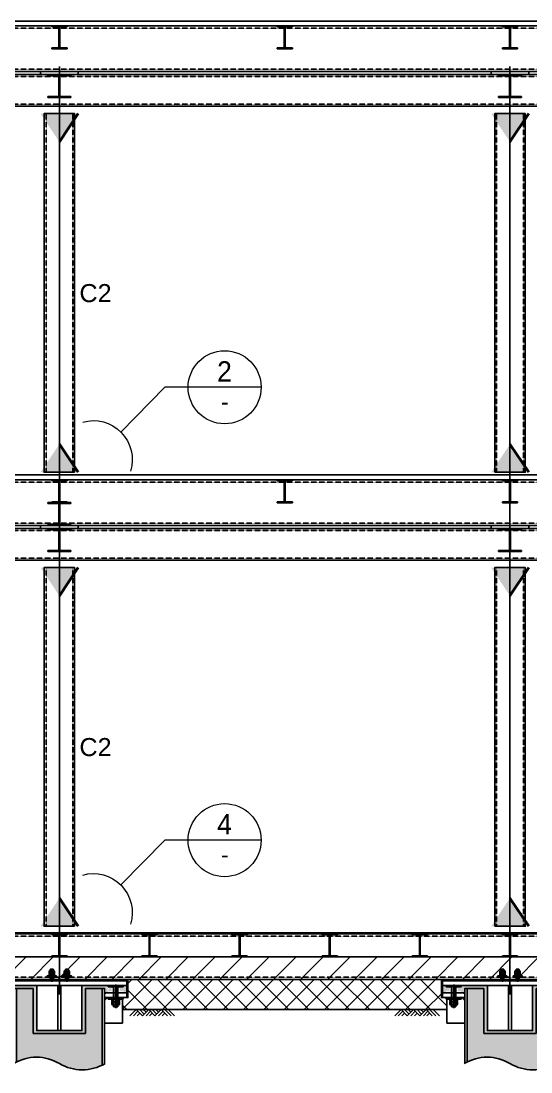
# Model space of a CAD drawing. Header units: millimetres. Extents: x 415966 to 487306, y -108951 to -17325.
# Drawn here: x 460236 to 463631, y -33770 to -26779 of the extents above; entities that cross this region are included whole.
import ezdxf
from ezdxf.enums import TextEntityAlignment as Align

# ---------------------------------------------------------------- set-up
doc = ezdxf.new("R2010")
doc.units = ezdxf.units.MM
doc.header["$LTSCALE"] = 2
doc.linetypes.add('CENTER', pattern=[2, 1.25, -0.25, 0.25, -0.25])
doc.linetypes.add('HIDDEN', pattern=[0.375, 0.25, -0.125])
for name, color, linetype in [('C_BLOCK', 7, 'Continuous'), ('C_CEN', 1, 'CENTER'), ('C_COLUMN-01', 2, 'Continuous'), ('C_GIRDER', 2, 'Continuous'), ('C_TEXT_01', 2, 'Continuous'), ('CONC', 3, 'Continuous'), ('DIM', 1, 'Continuous'), ('finish', 1, 'Continuous'), ('PLATE', 2, 'Continuous'), ('나사산', 1, 'Continuous'), ('중심선', 1, 'CENTER')]:
    doc.layers.add(name, color=color, linetype=linetype)
doc.layers.add('C_STEEL', color=2, linetype='Continuous', lineweight=30)
doc.styles.add('Arial', font='arial.ttf')
doc.styles.add('돋움', font='')
doc.styles.get('돋움').set_extended_font_data('Dotum')

# ---------------------------------------------------------------- blocks, each defined once
blk = doc.blocks.new('A$C45570403')
at = {"layer": 'finish'}
for p, q in [((0, 0), (102, 0)), ((0, 0), (0, -7.110000000000582)), ((102, 0), (102, -7.110000000000582)), ((0, -7.110000000000582), (48.07999999998719, -7.110000000000582)), ((48.07999999998719, -7.110000000000582), (48.0800000000163, -145.8899999999994)), ((53.92000000001281, -7.110000000000582), (102, -7.110000000000582)), ((53.92000000001281, -7.110000000000582), (53.92000000004191, -145.8899999999994)), ((0, -145.8899999999994), (48.0800000000163, -145.8900000000012)), ((2.91038304567337e-11, -145.8899999999994), (2.91038304567337e-11, -153)), ((0, -153), (102, -153)), ((53.92000000004191, -145.8900000000012), (102, -145.8899999999994)), ((102.0000000000291, -145.8899999999994), (102.0000000000291, -153))]:
    blk.add_line(p, q, dxfattribs=at)
blk = doc.blocks.new('A$C70F644BE')
at = {"layer": 'finish'}
for p, q in [((0, 0), (152, 0)), ((0, 0), (0, -6.600000000002183)), ((152, 0), (152, -6.600000000002183)), ((0, -6.600000000002183), (73.0799999999872, -6.600000000002183)), ((73.0799999999872, -6.600000000002183), (73.0800000000163, -145.3999999999978)), ((78.9200000000128, -6.600000000002183), (152, -6.600000000002183)), ((78.9200000000128, -6.600000000002183), (78.92000000004191, -145.3999999999978)), ((0, -145.3999999999978), (73.0800000000163, -145.3999999999978)), ((2.91038304567337e-11, -145.3999999999978), (2.91038304567337e-11, -152)), ((0, -152), (152, -152)), ((78.92000000004191, -145.3999999999978), (152, -145.3999999999978)), ((152.0000000000291, -145.3999999999978), (152.0000000000291, -152))]:
    blk.add_line(p, q, dxfattribs=at)
blk = doc.blocks.new('A$C25214C55')
at = {"layer": 'DIM'}
for p, q in [((223.470387361871, -125.0000000000036), (348.470387361871, -3.637978807091713e-12)), ((294.1810654805304, -125.0000000000036), (419.1810654805304, -3.637978807091713e-12)), ((364.8917435991752, -125.0000000000036), (489.8917435991752, -3.637978807091713e-12)), ((473.470387361871, -125.0000000000036), (419.1810654805304, -70.71067811865942)), ((544.1810654805304, -125.0000000000036), (454.5364045398455, -35.35533905932971)), ((614.8917435991752, -125.0000000000036), (489.8917435991752, -3.637978807091713e-12)), ((544.1810654805304, -54.28932188134786), (598.470387361871, -3.637978807091713e-12)), ((579.5364045398455, -89.64466094067757), (669.1810654805304, -3.637978807091713e-12)), ((614.8917435991752, -125.0000000000036), (739.8917435991752, -3.637978807091713e-12)), ((723.470387361871, -125.0000000000036), (669.1810654805304, -70.71067811865942)), ((794.1810654805304, -125.0000000000036), (704.5364045398455, -35.35533905932971)), ((864.8917435991752, -125.0000000000036), (739.8917435991752, -3.637978807091713e-12)), ((794.1810654805304, -54.28932188134786), (848.470387361871, -3.637978807091713e-12)), ((829.5364045398455, -89.64466094067757), (919.1810654805304, -3.637978807091713e-12)), ((864.8917435991752, -125.0000000000036), (989.8917435991752, -3.637978807091713e-12)), ((973.470387361871, -125.0000000000036), (919.1810654805304, -70.71067811865942)), ((1044.18106548053, -125.0000000000036), (954.5364045398455, -35.35533905932971)), ((1114.891743599175, -125.0000000000036), (989.8917435991752, -3.637978807091713e-12))]:
    blk.add_line(p, q, dxfattribs=at)
blk = doc.blocks.new('_DatumFilled')
at = {"color": 0, "linetype": 'ByBlock'}
blk.add_solid([(0, 0.57735027), (-1, 0), (0, -0.57735027)], dxfattribs=at)
blk = doc.blocks.new('BOLT2')
for p, q in [((-15.00000000419095, 147.9802525004052), (-12.97025250422303, 151.5100000004604)), ((-15.00000000419095, 147.9802525004052), (-15.00000000419095, 10.50474750004651)), ((-15.00000000419095, 147.9802525004052), (14.99999999580905, 147.9802525004052)), ((-12.97025250422303, 151.5100000004604), (12.97025249584112, 151.5100000004604)), ((12.97025249584112, 151.5100000004604), (14.99999999580905, 147.9802525004052)), ((14.99999999580905, 10.50474750004651), (14.99999999580905, 147.9802525004052)), ((-22.50000000419095, 61.50999999999476), (-25.98120000422932, 59.49894999999378)), ((-25.98120000422932, 44.50104999999894), (-25.98120000422932, 59.49894999999378)), ((-22.50000000419095, 42.48999999999796), (-25.98120000422932, 44.50104999999894)), ((-22.50000000419095, 42.48999999999796), (-25.98120000422932, 40.47894999999698)), ((-25.98120000422932, 25.48105000000214), (-25.98120000422932, 40.47894999999698)), ((-22.50000000419095, 23.47000000000116), (-25.98120000422932, 25.48105000000214)), ((22.49999999580905, 61.50999999999476), (-22.50000000419095, 61.50999999999476)), ((22.49999999580905, 42.48999999999796), (-22.50000000419095, 42.48999999999796)), ((22.49999999580905, 42.48999999999796), (-22.50000000419095, 42.48999999999796)), ((22.49999999580905, 23.47000000000116), (-22.50000000419095, 23.47000000000116)), ((-15.00000000419095, 10.50474750004651), (14.99999999580905, 10.50474750004651)), ((-15.00000000419095, 10.50474750004651), (-12.97025250422303, 8.474999999991269)), ((-12.99150000419468, 44.50104999999894), (-12.99150000419468, 59.49894999999378)), ((-12.99150000419468, 25.48105000000214), (-12.99150000419468, 40.47894999999698)), ((-12.97025250422303, 8.474999999991269), (12.97025249584112, 8.474999999991269)), ((12.97025249584112, 8.474999999991269), (14.99999999580905, 10.50474750004651)), ((12.99149999592919, 44.50104999999894), (12.99149999592919, 59.49894999999378)), ((12.99149999592919, 25.48105000000214), (12.99149999592919, 40.47894999999698)), ((25.98119999584742, 59.49894999999378), (22.49999999580905, 61.50999999999476)), ((25.98119999584742, 44.50104999999894), (22.49999999580905, 42.48999999999796)), ((25.98119999584742, 40.47894999999698), (22.49999999580905, 42.48999999999796)), ((25.98119999584742, 25.48105000000214), (22.49999999580905, 23.47000000000116)), ((25.98119999584742, 44.50104999999894), (25.98119999584742, 59.49894999999378)), ((25.98119999584742, 25.48105000000214), (25.98119999584742, 40.47894999999698))]:
    blk.add_line(p, q)
at = {"color": 1}
for points in [[(-50.00000000419095, 141.5100000004604), (-15.00000000419095, 141.5100000004604), (-15.00000000419095, 146.5100000004604), (-20.00000000419095, 151.5100000004604), (-50.00000000419095, 151.5100000004604)], [(50.00000000419095, 141.5100000004604), (15.00000000419095, 141.5100000004604), (15.00000000419095, 146.5100000004604), (20.00000000419095, 151.5100000004604), (50.00000000419095, 151.5100000004604)], [(-50.00000000419095, 61.50999999999476), (49.99999999580905, 61.50999999999476), (49.99999999580905, 71.50999999999476), (-50.00000000419095, 71.50999999999476)]]:
    blk.add_lwpolyline(points, close=True, dxfattribs=at)
for centre, radius, start, end in [((-19.48635000409558, 50.01665154959483), 11.49334852972338, 55.59101350092298, 124.408986499077), ((-19.48635000409558, 53.9833484503979), 11.49334852972196, 235.591013500923, 304.408986499077), ((-19.48635000409558, 30.99665154959803), 11.49334852972338, 55.59101350092298, 124.408986499077), ((-19.48635000409558, 34.9633484504011), 11.49334852972196, 235.591013500923, 304.408986499077), ((0.3143089925870299, 16.51109768163587), 45, 90.40019390252998, 107.1985961775466), ((0.3143089925870299, 87.48890231835685), 45, 252.8014038224534, 269.59980610414), ((0.3143089925870299, -2.508902318360924), 45, 90.40019390252998, 107.1985961775466), ((0.3143089925870299, 68.46890231836005), 45, 252.8014038224534, 269.59980610414), ((-0.3143090009689331, 16.51109768163587), 45, 72.80140382245344, 89.59980610413999), ((-0.3143090009689331, 87.48890231835685), 45, 270.40019389586, 287.1985961775466), ((-0.3143090009689331, -2.508902318360924), 45, 72.80140382245344, 89.59980610413999), ((-0.3143090009689331, 68.46890231836005), 45, 270.40019389586, 287.1985961775466), ((19.48634999594651, 50.01665154959483), 11.49334852972309, 55.59101350092298, 124.408986499077), ((19.48634999594651, 53.9833484503979), 11.49334852972206, 235.591013500923, 304.408986499077), ((19.48634999594651, 30.99665154959803), 11.49334852972309, 55.59101350092298, 124.408986499077), ((19.48634999594651, 34.9633484504011), 11.49334852972206, 235.591013500923, 304.408986499077)]:
    blk.add_arc(centre, radius, start, end)
at = {"layer": '나사산'}
for p, q in [((-12.97025250422303, 8.474999999991269), (-12.97025250422303, 151.5100000004604)), ((12.97025249584112, 8.474999999991269), (12.97025249584112, 151.5100000004604))]:
    blk.add_line(p, q, dxfattribs=at)
at = {"layer": '중심선'}
blk.add_line((0, 0), (0, 158.4802525004052), dxfattribs=at)
blk = doc.blocks.new('A$C5F127701')
for p, q in [((-17.32079999998678, 40.65929999999935), (-15, 42)), ((-17.32079999998678, 40.65929999999935), (-17.32079999998678, 27.34070000000065)), ((-17.32079999998678, 27.34070000000065), (-15, 26)), ((-17.32079999998678, 24.65929999999935), (-15, 26)), ((-17.32079999998678, 24.65929999999935), (-17.32079999998678, 11.34070000000065)), ((-17.32079999998678, 11.34070000000065), (-15, 10)), ((-15, 42), (15, 42)), ((-15, 26), (15, 26)), ((-15, 26), (15, 26)), ((-15, 10), (15, 10)), ((-8.646835000021383, 53.35000000000582), (-10, 51.996834999969)), ((10, 51.996834999969), (-10, 51.996834999969)), ((-10, 51.996834999969), (-10, -22.24683499995444)), ((-8.661000000080094, 40.65929999999935), (-8.661000000080094, 27.34070000000065)), ((-8.661000000080094, 24.65929999999935), (-8.661000000080094, 11.34070000000065)), ((8.646835000021383, 53.35000000000582), (-8.646835000021383, 53.35000000000582)), ((10, 51.996834999969), (8.646835000021383, 53.35000000000582)), ((8.660999999963678, 40.65929999999935), (8.660999999963678, 27.34070000000065)), ((8.660999999963678, 24.65929999999935), (8.660999999963678, 11.34070000000065)), ((10, -22.24683499995444), (10, 51.996834999969)), ((15, 42), (17.32079999998678, 40.65929999999935)), ((15, 26), (17.32079999998678, 27.34070000000065)), ((15, 26), (17.32079999998678, 24.65929999999935)), ((15, 10), (17.32079999998678, 11.34070000000065)), ((17.32079999998678, 40.65929999999935), (17.32079999998678, 27.34070000000065)), ((17.32079999998678, 24.65929999999935), (17.32079999998678, 11.34070000000065)), ((10, -22.24683499995444), (-10, -22.24683499995444)), ((-8.646835000021383, -24.59999999999127), (-10, -22.24683499995444)), ((8.646835000021383, -24.59999999999127), (-8.646835000021383, -24.59999999999127)), ((10, -22.24683499995444), (8.646835000021383, -24.59999999999127))]:
    blk.add_line(p, q)
at = {"color": 1}
for points in [[(-30.00000000279397, 10), (29.99999999720603, 10), (29.99999999720603, 0), (-30.00000000279397, 0)], [(-30.00000000279397, -14.59999999999127), (-10, -14.59999999999127), (-10, -19.59999999999127), (-15, -24.59999999999127), (-30.00000000279397, -24.59999999999127)], [(30.00000000279397, -14.59999999999127), (10, -14.59999999999127), (10, -19.59999999999127), (15, -24.59999999999127), (30.00000000279397, -24.59999999999127)]]:
    blk.add_lwpolyline(points, close=True, dxfattribs=at)
for centre, radius, start, end in [((-12.99090000009164, 34.33776769973338), 7.662232353148038, 55.59101350092298, 124.408986499077), ((-12.99090000009164, 33.66223230026662), 7.662232353148724, 235.591013500923, 304.408986499077), ((-12.99090000009164, 18.33776769973338), 7.662232353148038, 55.59101350092298, 124.408986499077), ((-12.99090000009164, 17.66223230026662), 7.662232353148724, 235.591013500923, 304.408986499077), ((0.2095393311465159, 12.00073178776074), 30, 90.40019389586, 107.1985961775466), ((0.2095393311465159, 55.99926821223926), 30, 252.8014038224534, 269.59980610414), ((0.2095393311465159, -3.999268212239258), 30, 90.40019389586, 107.1985961775466), ((0.2095393311465159, 39.99926821223926), 30, 252.8014038224534, 269.59980610414), ((-0.2095393311465159, 12.00073178776074), 30, 72.80140382245344, 89.59980610413999), ((-0.2095393311465159, 55.99926821223926), 30, 270.40019390253, 287.1985961775466), ((-0.2095393311465159, -3.999268212239258), 30, 72.80140382245344, 89.59980610413999), ((-0.2095393311465159, 39.99926821223926), 30, 270.40019390253, 287.1985961775466), ((12.99089999997523, 34.33776769973338), 7.662232353147973, 55.59101350092298, 124.408986499077), ((12.99089999997523, 33.66223230026662), 7.662232353148918, 235.591013500923, 304.408986499077), ((12.99089999997523, 18.33776769973338), 7.662232353147973, 55.59101350092298, 124.408986499077), ((12.99089999997523, 17.66223230026662), 7.662232353148918, 235.591013500923, 304.408986499077)]:
    blk.add_arc(centre, radius, start, end)
at = {"layer": '나사산'}
for p, q in [((-8.646835000021383, 53.35000000000582), (-8.646835000021383, -24.59999999999127)), ((8.646835000021383, 53.35000000000582), (8.646835000021383, -24.59999999999127))]:
    blk.add_line(p, q, dxfattribs=at)
at = {"layer": '중심선'}
for p, q in [((0, -30.63803037938487), (0, 58.35000000000582)), ((-2.793967723846436e-09, 41), (-2.793967723846436e-09, -29.24683499995444))]:
    blk.add_line(p, q, dxfattribs=at)
blk = doc.blocks.new('A$C257A2ABB')
h = blk.add_hatch(color=9)
edge = h.paths.add_edge_path()
edge.add_arc((152.2499999998836, -294.7278323663631), 296.6943494444259, 239.1258303310062, 296.7950632267268)
edge.add_line((286, -559.5645263726183), (286, -50))
edge.add_line((286, -50), (174.9999999925494, -50))
edge.add_line((174.9999999925494, -50), (174.9999999925494, -350))
edge.add_line((174.9999999925494, -350), (-175.0000000074506, -350))
edge.add_line((-175.0000000074506, -350), (-175.0000000074506, -50))
edge.add_line((-175.0000000074506, -50), (-286, -50))
edge.add_line((-286, -50), (-286, -539.1944840871438))
edge.add_arc((-152.2500000001164, -804.0311780936609), 296.6943494444649, 59.12583033100839, 116.79506322666319, ccw=False)
at = {"layer": 'C_GIRDER'}
h = blk.add_hatch(dxfattribs=at)
h.set_pattern_fill('AR-CONC', color=256, scale=5, style=0)
h.set_pattern_definition([(49.99999999999999, (-571007.5940438636, 28468.11309052343), (35.86300913003767, -3.137606749129755), [3.75, -41.25]), (355, (-571007.5940438636, 28468.11309052343), (-6.937566680649999, 37.60960668500059), [3, -33]), (100.4513999999998, (-571004.6054598636, 28467.85162352343), (28.92546908570108, 34.47197710304768), [3.187009499999999, -35.05710559999998]), (46.18420000000001, (-571007.5940438636, 28478.11309052343), (53.36205243128222, -8.275950716450904), [5.625, -61.875]), (96.63559999999971, (-571003.1472066136, 28477.42342517343), (46.73313527743516, 48.70589354502209), [4.780514399999992, -52.58564999999994]), (351.1842, (-571007.5940438636, 28478.11309052343), (46.73309725668136, 48.70593004626623), [4.5, -49.5]), (21, (-571002.5940438636, 28475.61309052343), (29.84535260592308, -20.13094453326694), [3.75, -41.25]), (326.0000000000001, (-571002.5940438636, 28475.61309052343), (12.16576659607909, 36.25750225234265), [3, -33]), (71.4514, (-571000.1069322136, 28473.93551022343), (42.0111314290745, 16.12652483549762), [3.1870095, -35.0571056]), (37.50000000000001, (-571007.5940438636, 28468.11309052343), (0.6079927658645333, 16.64469269156557), [0, -32.59999999999999, 0, -33.5, 0, -33.125]), (7.499999999999999, (-571007.5940438636, 28468.11309052343), (13.15347687210743, 19.72058559411801), [0, -19.1, 0, -31.85, 0, -12.625]), (327.5, (-571018.7440438636, 28468.11309052343), (26.69112180862045, -1.12774358671899), [0, -12.5, 0, -39, 0, -51.75]), (317.5, (-571023.7440438636, 28468.11309052343), (29.15930846711931, 5.005249116615882), [0, -16.25, 0, -25.9, 0, -36.75])])
h.paths.add_polyline_path([(-390.0000000172295, -30), (-450, -30), (-450, -80.00000000046566), (-425, -80.00000000046566), (-425, -70.00000002031447), (-397.9999999807915, -70.00000002031447), (-399.9995664064772, -68.84487303521018, -0.03836757206835595), (-401.5585600156337, -67.94426000007661), (-401.5585600156337, -48.05574000008346, -0.03836757211836058), (-399.9995664043818, -47.15512696393125), (-398.0000000153668, -46.00000000032014), (-390.0000000182772, -46.00000000032014)])
h.paths.add_polyline_path([(-300, -50), (-286, -50), (-150.0000000074506, -50), (-150.0000000074506, -30), (-360.0000000171131, -30), (-360.0000000181608, -46.00000000032014), (-352.0000000153668, -46.00000000032014), (-350.0004336256534, -47.15512696452788, -0.03836757208910301), (-348.4414400155656, -48.05574000008346), (-348.4414400155656, -67.94426000007661, -0.03836757203997456), (-350.0004336235579, -68.84487303464266), (-352.0000000499422, -70.00000002031447), (-325, -70.00000002031447), (-325, -80.00000000046566), (-300, -80.00000000046566)])
h.paths.add_polyline_path([(322.52573869552, -33.03101058542961), (333.8024237966165, -35.60851561209711), (335.7528316660319, -30), (149.9999999925494, -30), (149.9999999925494, -50), (286, -50), (300, -50), (300, -80.00000000046566), (325, -80.00000000046566), (325, -70.00000002031447), (352.0000000499422, -70.00000002031447), (350.0004336235579, -68.84487303462811, -0.03836757203983128), (348.4414400155656, -67.94426000007661), (348.4414400155656, -48.05574000008346, -0.03836757208895958), (350.0004336256534, -47.15512696452788), (352.0000000153668, -46.00000000032014), (360.0000000181608, -46.00000000032014), (360.0000000171131, -30), (335.7528316660319, -30), (333.8024237966165, -35.60851561209711), (337.5194883575896, -36.45812278872472), (322.1978794694878, -68.97808361479838)])
h.paths.add_polyline_path([(450, -30), (390.0000000172295, -30), (390.0000000182772, -46.00000000032014), (398.0000000153668, -46.00000000032014), (399.9995664043818, -47.15512696393125, -0.03836757211821606), (401.5585600156337, -48.05574000008346), (401.5585600156337, -67.94426000007661, -0.03836757206821154), (399.9995664064772, -68.84487303521018), (397.9999999807915, -70.00000002031447), (425, -70.00000002031447), (425, -80.00000000046566), (450, -80.00000000046566)])
h.paths.add_polyline_path([(174.9999999925494, -350), (174.999999992433, -50), (149.9999999925494, -50), (149.9999999925494, -330), (-150.0000000074506, -330), (-150.0000000074506, -50), (-175.000000007567, -50), (-175.0000000074506, -350)])
at = {"color": 253}
for p, q in [((-778.8032002048567, -190), (-420, -190)), ((420, -190), (767.140452080057, -189.9999999999854))]:
    blk.add_line(p, q, dxfattribs=at)
at = {"color": 6}
for points in [[(-420, -110.0000000004657), (-320, -110.0000000004657), (-300, -130.0000000004657), (-300, -280.0000000004657), (-420, -280.0000000004657)], [(420, -110.0000000004657), (320, -110.0000000004657), (300, -130.0000000004657), (300, -280.0000000004657), (420, -280.0000000004657)]]:
    blk.add_lwpolyline(points, close=True, dxfattribs=at)
at = {"layer": 'C_CEN', "linetype": 'Continuous'}
for centre, start, end in [((-152.25, -804.0311780935735), 59.12583032951751, 120.8741696704825), ((152.2499999997672, -294.7278323662904), 239.1258303295175, 300.8741696704825)]:
    blk.add_arc(centre, 296.6943494444494, start, end, dxfattribs=at)
at = {"layer": 'C_GIRDER'}
for p, q in [((-175.0000000074506, -350), (-175.0000000074506, -50)), ((174.9999999925494, -50), (174.9999999925494, -350)), ((174.9999999925494, -350), (-175.0000000074506, -350))]:
    blk.add_line(p, q, dxfattribs=at)
for points in [[(-456, 0), (-450, 0), (-450, -110.0000000004657), (-456, -110.0000000004657)], [(456, 0), (450, 0), (450, -110.0000000004657), (456, -110.0000000004657)], [(-150.0000000074506, -30), (149.9999999925494, -30), (149.9999999925494, -330), (-150.0000000074506, -330)], [(-10.00000000745058, -30), (9.99999999254942, -30), (9.99999999254942, -330), (-10.00000000745058, -330)]]:
    blk.add_lwpolyline(points, close=True, dxfattribs=at)
at = {"layer": 'CONC', "color": 8}
for points in [[(-286, -539.1944840871292), (-286, -50), (-175.0000000074506, -50)], [(174.9999999925494, -50), (286, -50), (286, -559.5645263726765)]]:
    blk.add_lwpolyline(points, dxfattribs=at)
at = {"layer": 'PLATE'}
for points in [[(450, -30), (450, 0), (-450, 0), (-450, -30)], [(-300, -80.00000000046566), (-300, -110.0000000004657), (-450, -110.0000000004657), (-450, -80.00000000046566)], [(300, -80.00000000046566), (300, -110.0000000004657), (450, -110.0000000004657), (450, -80.00000000046566)]]:
    blk.add_lwpolyline(points, close=True, dxfattribs=at)
for points in [[(-300, -546.7424793672835), (-300, -50), (-286, -50), (-286, -539.1944840871292)], [(300, -552.0165310925076), (300, -50), (286, -50), (286, -559.5645263726765)]]:
    blk.add_lwpolyline(points, dxfattribs=at)
blk.add_blockref('BOLT2', (-375.000000035041, -181.5100000004604))
at = {"color": 1, "yscale": 20, "zscale": 20}
for p, xscale in [((-300, -80.00000000046566), 20), ((300, -80.00000000046566), -20)]:
    blk.add_blockref('_DatumFilled', p, dxfattribs=dict(at, xscale=xscale))
at = {"xscale": -1}
blk.add_blockref('BOLT2', (375.000000035041, -181.5100000004604), dxfattribs=at)
at = {"layer": 'C_GIRDER', "xscale": -1}
blk.add_blockref('A$C5F127701', (-50.00000000244472, 24.59999999999854), dxfattribs=at)
at = {"layer": 'C_GIRDER'}
blk.add_blockref('A$C5F127701', (49.99999998754356, 24.59999999999854), dxfattribs=at)
at = {"layer": 'CONC', "xscale": -0.333333333334546, "yscale": 0.333333333334546, "zscale": 0.333333333334546}
for p in [(-395.5098708791193, -190), (841.6305812010542, -190)]:
    blk.add_blockref('A$C25214C55', p, dxfattribs=at)

msp = doc.modelspace()

# ---------------------------------------------------------------- hatches: boundary and pattern name
at = {"layer": 'C_GIRDER'}
h = msp.add_hatch(dxfattribs=at)
h.set_pattern_fill('ANSI37', color=1, scale=30)
h.set_pattern_definition([(45, (-63679, 0), (-67.35192090801866, 67.35192090801866), []), (135, (-63679, 0), (-67.35192090801866, -67.35192090801864), [])])
h.paths.add_polyline_path([(463071.4325849689, -33354.90330952196), (463071.4325849689, -33274.90330952242), (463035.4325849689, -33274.90330952242), (463035.4325849689, -33154.90330952196), (460947.4325849777, -33154.90330952196), (460947.4325849703, -33274.90330952242), (460911.4325849703, -33274.90330952242), (460911.4325849777, -33354.90330952196)])
at = {"layer": 'finish'}
h = msp.add_hatch(dxfattribs=at)
h.set_pattern_fill('ANSI31', color=256, scale=40, style=0)
h.set_pattern_definition([(45, (-63679, 0), (-89.80256121069154, 89.80256121069154), [])])
h.paths.add_polyline_path([(454710.4325849658, -33004.90330952195), (454710.4325849658, -33154.90330952195), (469272.4325849728, -33154.90330952195), (469272.4325849728, -33004.90330952195)])

# ---------------------------------------------------------------- linework, layer by layer
at = {"layer": 'C_BLOCK', "color": 7, "linetype": 'Continuous', "lineweight": 20}
for p, q in [((461194.2553632355, -29215.28450756329), (460900.9595231281, -29513.45577622902)), ((461834.7705528419, -29215.28450756329), (461194.2553632355, -29215.28450756329)), ((461194.2553632355, -32228.23671067659), (460900.9595231281, -32526.40797934232)), ((461834.7705528419, -32228.23671067659), (461194.2553632355, -32228.23671067659))]:
    msp.add_line(p, q, dxfattribs=at)
for centre in [(461591.7705528419, -29215.28450756329), (461591.7705528419, -32228.23671067659)]:
    msp.add_circle(centre, 243.0000000000205, dxfattribs=at)
at = {"layer": 'C_BLOCK', "color": 7, "linetype": 'Continuous', "lineweight": 20, "extrusion": (0, 0, -1)}
for centre in [(-460717.680437756, -29696.72382491202), (-460717.680437756, -32709.67602802531)]:
    msp.add_arc(centre, 259.2000000000219, 74.21995000487532, 197.1534499991908, dxfattribs=at)
at = {"layer": 'C_CEN'}
for p, q in [((454710.4325849657, -26778.90330952183), (469272.4325849728, -26778.90330952185)), ((454710.4325849657, -26810.90330952183), (469272.4325849728, -26810.90330952185)), ((460491.4325849703, -28687.9033095214), (460491.4325849703, -27081.90330952096)), ((460491.4325849703, -30234.90330952038), (460491.4325849703, -27081.90330952096)), ((463491.4325849614, -28687.9033095214), (463491.4325849614, -27081.90330952096)), ((463491.4325849614, -30234.90330952038), (463491.4325849614, -27081.90330952096)), ((454710.4325849657, -29798.90330952189), (469272.4325849728, -29798.9033095219)), ((454710.4325849657, -29830.90330952189), (469272.4325849728, -29830.9033095219)), ((460491.4325849703, -33254.90330952044), (460491.4325849703, -30101.90330952102)), ((463491.4325849614, -31707.90330952146), (463491.4325849614, -30101.90330952102)), ((463491.4325849614, -33254.90330952044), (463491.4325849614, -30101.90330952102)), ((454710.4325849658, -32844.90330952195), (469272.4325849728, -32844.90330952196)), ((454710.4325849658, -32850.90330952195), (469272.4325849728, -32850.90330952196))]:
    msp.add_line(p, q, dxfattribs=at)
at = {"layer": 'C_COLUMN-01', "color": 1}
msp.add_lwpolyline([(460947.4325849777, -33154.90330952196), (460947.4325849703, -33274.90330952242), (460911.4325849703, -33274.90330952242), (460911.4325849777, -33354.90330952196), (463071.4325849689, -33354.90330952196), (463071.4325849703, -33274.90330952242), (463035.4325849703, -33274.90330952242), (463035.4325849689, -33154.90330952196), (460947.4325849777, -33154.90330952196)], dxfattribs=at)
at = {"layer": 'C_GIRDER', "linetype": 'HIDDEN'}
for p, q in [((454710.4325849671, -26827.20330952199), (469272.4325849761, -26827.20330952199)), ((454791.4325849679, -27098.60330952199), (469191.4325849703, -27098.60330952199)), ((454791.4325849679, -27148.40330952183), (469191.4325849703, -27148.40330952183)), ((454710.4325849692, -27331.40330952183), (469272.4325849782, -27331.40330952183)), ((460402.6325849702, -29780.90330952124), (460402.6325849702, -27394.90330952156)), ((460580.2325849701, -29780.90330952124), (460580.2325849701, -27394.90330952156)), ((463402.6325849614, -29780.90330952124), (463402.6325849614, -27394.90330952156)), ((463580.2325849612, -29780.90330952124), (463580.2325849612, -27394.90330952156)), ((454710.4325849692, -29847.20330952189), (469272.4325849782, -29847.20330952189)), ((454791.4325849679, -30118.60330952189), (469191.4325849703, -30118.60330952189)), ((454791.4325849679, -30168.4033095219), (469191.4325849703, -30168.4033095219)), ((454710.4325849692, -30351.4033095219), (469272.4325849782, -30351.4033095219)), ((460402.6325849702, -32800.9033095213), (460402.6325849702, -30414.90330952161)), ((460580.2325849701, -32800.9033095213), (460580.2325849701, -30414.90330952161)), ((463402.6325849614, -32800.9033095213), (463402.6325849614, -30414.90330952161)), ((463580.2325849612, -32800.9033095213), (463580.2325849612, -30414.90330952161)), ((454710.4325849692, -32867.20330952197), (469272.4325849782, -32867.20330952197)), ((454710.4325849692, -33138.60330952196), (469272.4325849782, -33138.60330952196))]:
    msp.add_line(p, q, dxfattribs=at)
at = {"layer": 'C_GIRDER'}
for points in [[(454710.4325849657, -27094.90330952182), (454710.4325849657, -26810.90330952183), (469272.4325849728, -26810.90330952185), (469272.4325849728, -27114.90330952185), (454710.4325849657, -27114.90330952183)], [(454710.4325849658, -27134.90330952184), (469272.4325849728, -27134.90330952185), (469272.4325849728, -27344.90330952185), (454710.4325849658, -27344.90330952184), (454710.4325849658, -27154.90330952185)], [(454710.4325849657, -30114.90330952188), (454710.4325849657, -29830.90330952189), (469272.4325849728, -29830.9033095219), (469272.4325849728, -30134.9033095219), (454710.4325849657, -30134.90330952189)], [(454710.4325849658, -30154.9033095219), (469272.4325849728, -30154.9033095219), (469272.4325849728, -30364.9033095219), (454710.4325849658, -30364.9033095219), (454710.4325849658, -30174.90330952191)]]:
    msp.add_lwpolyline(points, dxfattribs=at)
for points in [[(460366.4325849658, -27114.90330952155), (460616.4325849658, -27114.90330952155), (460616.4325849658, -27134.90330952155), (460366.4325849658, -27134.90330952155)], [(463366.4325849658, -27114.903309522), (463616.4325849658, -27114.903309522), (463616.4325849658, -27134.903309522), (463366.4325849658, -27134.903309522)], [(460592.9325849703, -29780.90330952127), (460592.9325849703, -27394.90330952156), (460389.9325849703, -27394.90330952156), (460389.9325849703, -29780.90330952127)], [(463389.9325849614, -29780.90330952127), (463389.9325849614, -27394.90330952156), (463592.9325849614, -27394.90330952156), (463592.9325849614, -29780.90330952127)], [(460366.4325849658, -30134.9033095216), (460616.4325849658, -30134.9033095216), (460616.4325849658, -30154.9033095216), (460366.4325849658, -30154.9033095216)], [(463366.4325849658, -30134.90330952205), (463616.4325849658, -30134.90330952205), (463616.4325849658, -30154.90330952205), (463366.4325849658, -30154.90330952205)], [(460592.9325849703, -32800.90330952132), (460592.9325849703, -30414.90330952161), (460389.9325849703, -30414.90330952161), (460389.9325849703, -32800.90330952132)], [(463389.9325849614, -32800.90330952132), (463389.9325849614, -30414.90330952161), (463592.9325849614, -30414.90330952161), (463592.9325849614, -32800.90330952132)], [(454710.4325849658, -32850.90330952195), (469272.4325849728, -32850.90330952196), (469272.4325849728, -33154.90330952196), (454710.4325849658, -33154.90330952195)]]:
    msp.add_lwpolyline(points, close=True, dxfattribs=at)
at = {"layer": 'C_STEEL', "color": 6, "lineweight": 40}
for p, q in [((460491.4325849703, -27582.40330952156), (460616.4325849703, -27394.90330952156)), ((463491.4325849614, -27582.40330952156), (463616.4325849614, -27394.90330952156)), ((460491.4325849703, -29593.40330952068), (460616.4325849703, -29780.90330952068)), ((463491.4325849614, -29593.40330952068), (463616.4325849614, -29780.90330952068)), ((460491.4325849703, -30602.40330952161), (460616.4325849703, -30414.90330952161)), ((463491.4325849614, -30602.40330952161), (463616.4325849614, -30414.90330952161)), ((460491.4325849703, -32613.40330952074), (460616.4325849703, -32800.90330952074)), ((463491.4325849614, -32613.40330952074), (463616.4325849614, -32800.90330952074))]:
    msp.add_line(p, q, dxfattribs=at)
for points in [[(460366.4325849703, -27394.90330952156), (460616.4325849703, -27394.90330952156), (460491.4325849703, -27582.40330952156)], [(463366.4325849614, -27394.90330952156), (463616.4325849614, -27394.90330952156), (463491.4325849614, -27582.40330952156)], [(460366.4325849703, -29780.90330952068), (460616.4325849703, -29780.90330952068), (460491.4325849703, -29593.40330952068)], [(463366.4325849614, -29780.90330952068), (463616.4325849614, -29780.90330952068), (463491.4325849614, -29593.40330952068)], [(460366.4325849703, -30414.90330952161), (460616.4325849703, -30414.90330952161), (460491.4325849703, -30602.40330952161)], [(463366.4325849614, -30414.90330952161), (463616.4325849614, -30414.90330952161), (463491.4325849614, -30602.40330952161)], [(460366.4325849703, -32800.90330952074), (460616.4325849703, -32800.90330952074), (460491.4325849703, -32613.40330952074)], [(463366.4325849614, -32800.90330952074), (463616.4325849614, -32800.90330952074), (463491.4325849614, -32613.40330952074)]]:
    msp.add_solid(points, dxfattribs=at)
at = {"layer": 'finish'}
for p, q in [((469272.4325849728, -33004.90330952195), (454710.4325849658, -33004.90330952195)), ((469272.4325849728, -33154.90330952195), (454710.4325849658, -33154.90330952195))]:
    msp.add_line(p, q, dxfattribs=at)

# ---------------------------------------------------------------- block references
at = {"layer": 'C_GIRDER'}
for p in [(460491.4325849703, -33164.90330952196), (463491.4325849703, -33164.90330952196)]:
    msp.add_blockref('A$C257A2ABB', p, dxfattribs=at)
at = {"layer": 'finish'}
for name, p in [('A$C45570403', (460440.4325849679, -26810.90330952185)), ('A$C45570403', (461940.4325849679, -26810.90330952185)), ('A$C45570403', (463440.4325849679, -26810.90330952185)), ('A$C70F644BE', (460415.4325849658, -27134.90330952185)), ('A$C70F644BE', (463415.4325849658, -27134.90330952185)), ('A$C45570403', (460440.4325849679, -29830.90330952191)), ('A$C45570403', (461940.4325849679, -29830.90330952191)), ('A$C45570403', (463440.4325849679, -29830.90330952191)), ('A$C70F644BE', (460415.4325849658, -30154.90330952191)), ('A$C70F644BE', (463415.4325849658, -30154.90330952191)), ('A$C45570403', (460440.4325849679, -32850.90330952196)), ('A$C45570403', (461040.4325849633, -32850.90330952196)), ('A$C45570403', (461640.4325849633, -32850.90330952196)), ('A$C45570403', (462240.4325849633, -32850.90330952196)), ('A$C45570403', (462840.4325849633, -32850.90330952196)), ('A$C45570403', (463440.4325849679, -32850.90330952196))]:
    msp.add_blockref(name, p, dxfattribs=at)
at = {"layer": 'finish', "xscale": -1, "rotation": 180}
msp.add_blockref('A$C70F644BE', (460415.4325849658, -30134.90330952191), dxfattribs=at)

# ---------------------------------------------------------------- texts
at = {"layer": 'C_BLOCK', "color": 4, "linetype": 'Continuous', "lineweight": 20, "style": '돋움'}
for s, p in [('2', (461590.6626379008, -29109.74150756324)), ('4', (461590.6626379008, -32122.69371067653))]:
    msp.add_text(s, height=135.0000000000114, dxfattribs=at).set_placement(p, align=Align.MIDDLE_CENTER)
at = {"layer": 'C_BLOCK', "color": 7, "linetype": 'Continuous', "lineweight": 20, "style": '돋움'}
for p in [(461592.5151024514, -29310.70250756324), (461592.5151024514, -32323.65471067654)]:
    msp.add_text('-', height=115.7142857142856, dxfattribs=at).set_placement(p, align=Align.MIDDLE_CENTER)
at = {"layer": 'C_TEXT_01', "style": 'Arial'}
for p in [(460732.2060743404, -28588.90330952188), (460732.2060743404, -31608.90330952193)]:
    msp.add_text('C2', height=120, dxfattribs=at).set_placement(p, align=Align.MIDDLE_CENTER)

doc.saveas('drawing.dxf')
